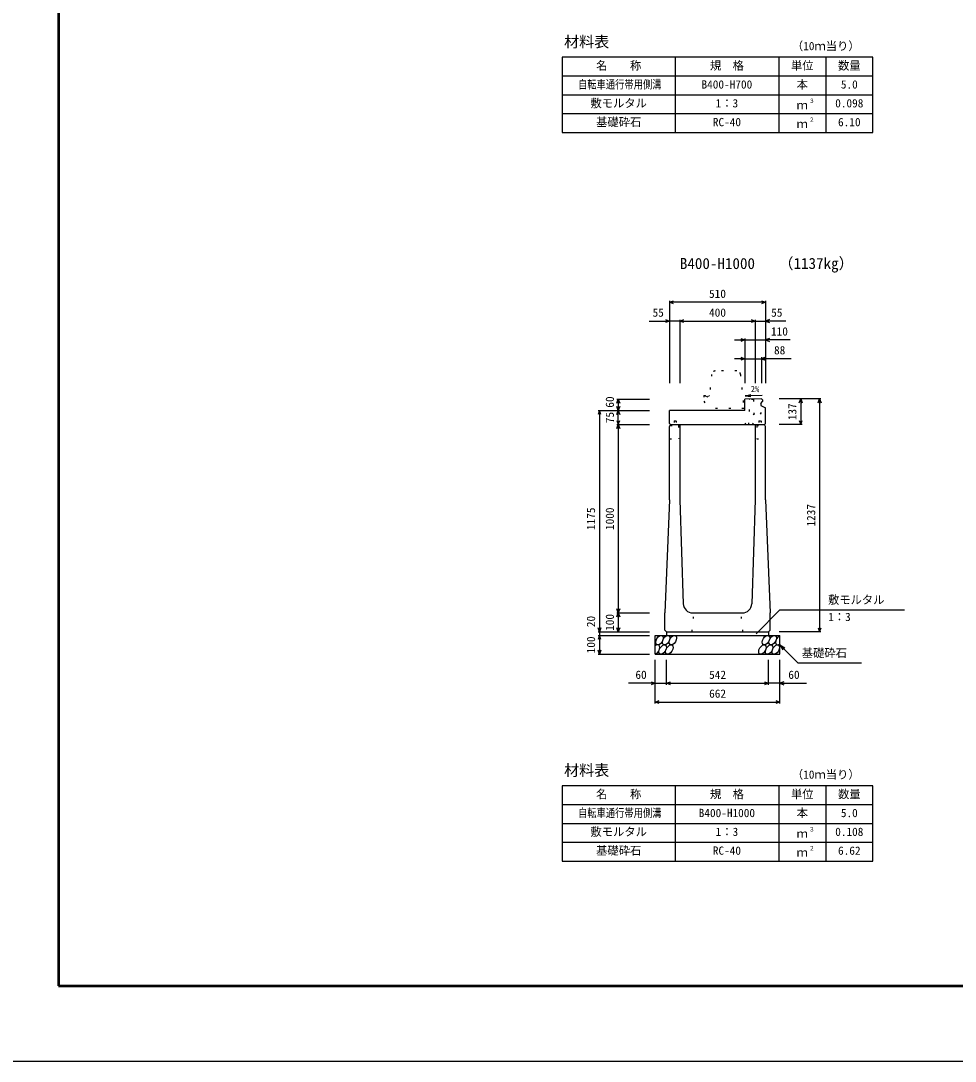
# Model space of a CAD drawing. Units: millimetres, scale not verified. Extents: x -12600 to 12600, y -5940 to 5940.
# Drawn here: x -4000 to 962, y -5940 to -413 of the extents above; entities that cross this region are included whole.
import ezdxf
from ezdxf.enums import TextEntityAlignment as Align

# ---------------------------------------------------------------- set-up
doc = ezdxf.new("R2010")
doc.units = ezdxf.units.MM
doc.header["$LTSCALE"] = 40
doc.linetypes.add('DOTTED', pattern=[1.75, 0.25, -1.5])
for name, color, linetype, lineweight in [('0-0_DIM', 7, 'Continuous', 25), ('0-1_Defpoints', 5, 'Continuous', 25), ('0-2_HATCH', 6, 'Continuous', 25), ('0-3_HYO', 3, 'Continuous', 25), ('0-4_HYO2', 4, 'Continuous', 25), ('0-5_OUTLINE', 3, 'Continuous', 25), ('0-6_OUTLINE2', 4, 'DOTTED', 25), ('0-7_TXT', 7, 'Continuous', 25), ('0-8_WAKU', 3, 'Continuous', 25)]:
    doc.layers.add(name, color=color, linetype=linetype, lineweight=lineweight)
doc.styles.add('ＭＳ ゴシック', font='')
doc.styles.get('ＭＳ ゴシック').set_extended_font_data('MS Gothic')

msp = doc.modelspace()

# ---------------------------------------------------------------- linework, layer by layer
at = {"layer": '0-0_DIM'}
for p, q in [((-555, -1901.04), (-555, -2338.54)), ((-45, -1908.54), (-555, -1908.54)), ((-45, -1901.04), (-45, -2338.54)), ((-663.38, -2008.54), (-555, -2008.54)), ((-500, -2008.54), (-555, -2008.54)), ((-500, -2001.04), (-500, -2338.54)), ((-500, -2008.54), (-100, -2008.54)), ((-100, -2001.04), (-100, -2338.54)), ((-100, -2008.54), (-45, -2008.54)), ((63.38, -2008.54), (-45, -2008.54)), ((-210, -2108.54), (-155, -2108.54)), ((-155, -2101.04), (-155, -2338.54)), ((-155, -2108.54), (-45, -2108.54)), ((86.52, -2108.54), (-45, -2108.54)), ((-155, -2208.54), (-210, -2208.54)), ((-155, -2208.54), (-67, -2208.54)), ((-67, -2201.04), (-67, -2338.54)), ((91.78, -2208.54), (-67, -2208.54)), ((-834.5, -2423.54), (-662, -2423.54)), ((-827, -2423.54), (-827, -2483.54)), ((249.5, -2421.54), (27, -2421.54)), ((142, -2421.54), (142, -2558.54)), ((242, -2421.54), (242, -3658.54)), ((-934.5, -2483.54), (-662, -2483.54)), ((-927, -2483.54), (-927, -3658.54)), ((-827, -2558.54), (-827, -2483.54)), ((-834.5, -2558.54), (-662, -2558.54)), ((-827, -2558.54), (-827, -3558.54)), ((149.5, -2558.54), (27, -2558.54)), ((-834.5, -3558.54), (-662, -3558.54)), ((-827, -3558.54), (-827, -3658.54)), ((-95.23, -3669.35), (31, -3543.11)), ((31, -3543.11), (692.46, -3543.11)), ((-934.5, -3658.54), (-662, -3658.54)), ((-934.5, -3678.54), (-662, -3678.54)), ((-927, -3658.54), (-927, -3678.54)), ((-927, -3678.54), (-927, -3778.54)), ((249.5, -3658.54), (27, -3658.54)), ((31, -3728.54), (126.76, -3824.29)), ((31, -3728.54), (56.98, -3743.54)), ((31, -3728.54), (46, -3754.52)), ((-934.5, -3778.54), (-662, -3778.54)), ((-631, -4039.9), (-631, -3808.54)), ((-571, -3939.9), (-571, -3808.54)), ((-29, -3939.9), (-29, -3808.54)), ((31, -4039.9), (31, -3808.54)), ((126.76, -3824.29), (464.31, -3824.29)), ((-631, -3932.4), (-772.79, -3932.4)), ((-631, -3932.4), (-571, -3932.4)), ((-571, -3932.4), (-29, -3932.4)), ((31, -3932.4), (-29, -3932.4)), ((31, -3932.4), (172.79, -3932.4)), ((-631, -4032.4), (31, -4032.4))]:
    msp.add_line(p, q, dxfattribs=at)
for points in [[(-533.86, -1916.23), (-555, -1908.54), (-533.86, -1900.84)], [(-66.14, -1900.84), (-45, -1908.54), (-66.14, -1916.23)], [(-576.14, -2000.84), (-555, -2008.54), (-576.14, -2016.23)], [(-478.86, -2016.23), (-500, -2008.54), (-478.86, -2000.84)], [(-121.14, -2000.84), (-100, -2008.54), (-121.14, -2016.23)], [(-23.86, -2000.84), (-45, -2008.54), (-23.86, -2016.23)], [(-176.14, -2100.84), (-155, -2108.54), (-176.14, -2116.23)], [(-23.86, -2100.84), (-45, -2108.54), (-23.86, -2116.23)], [(-176.14, -2200.84), (-155, -2208.54), (-176.14, -2216.23)], [(-45.86, -2200.84), (-67, -2208.54), (-45.86, -2216.23)], [(-834.7, -2444.68), (-827, -2423.54), (-819.3, -2444.68)], [(134.3, -2442.68), (142, -2421.54), (149.7, -2442.68)], [(234.3, -2442.68), (242, -2421.54), (249.7, -2442.68)], [(-919.3, -2504.68), (-927, -2483.54), (-934.7, -2504.68)], [(-819.3, -2462.39), (-827, -2483.54), (-834.7, -2462.39)], [(-834.7, -2504.68), (-827, -2483.54), (-819.3, -2504.68)], [(-834.7, -2537.39), (-827, -2558.54), (-819.3, -2537.39)], [(134.3, -2537.39), (142, -2558.54), (149.7, -2537.39)], [(-834.7, -2579.68), (-827, -2558.54), (-819.3, -2579.68)], [(-819.3, -3537.39), (-827, -3558.54), (-834.7, -3537.39)], [(-834.7, -3579.68), (-827, -3558.54), (-819.3, -3579.68)], [(-919.3, -3637.39), (-927, -3658.54), (-934.7, -3637.39)], [(-819.3, -3637.39), (-827, -3658.54), (-834.7, -3637.39)], [(234.3, -3637.39), (242, -3658.54), (249.7, -3637.39)], [(-919.3, -3699.68), (-927, -3678.54), (-934.7, -3699.68)], [(-919.3, -3757.39), (-927, -3778.54), (-934.7, -3757.39)], [(-652.14, -3924.71), (-631, -3932.4), (-652.14, -3940.1)], [(-549.86, -3940.1), (-571, -3932.4), (-549.86, -3924.71)], [(-50.14, -3924.71), (-29, -3932.4), (-50.14, -3940.1)], [(52.14, -3924.71), (31, -3932.4), (52.14, -3940.1)], [(-609.86, -4040.1), (-631, -4032.4), (-609.86, -4024.71)], [(9.86, -4024.71), (31, -4032.4), (9.86, -4040.1)]]:
    msp.add_lwpolyline(points, dxfattribs=at)
at = {"layer": '0-1_Defpoints'}
msp.add_lwpolyline([(-4200, -5940), (12600, -5940), (12600, 5940), (-4200, 5940)], close=True, dxfattribs=at)
at = {"layer": '0-2_HATCH'}
for centre in [(-608.11, -3703.54), (-572.63, -3703.54), (-537.16, -3703.54), (-42.95, -3703.54), (-7.48, -3703.54), (-591.23, -3753.54), (-555.75, -3753.54), (-61.55, -3753.54), (-26.07, -3753.54), (9.41, -3753.54)]:
    msp.add_ellipse(centre, major_axis=(14.54, 23.54), ratio=0.5792, dxfattribs=at)
for centre, start_param, end_param in [((28, -3703.54), 0.6666252, 4.1103269), ((-626.7, -3753.54), 3.7419964, 7.318141)]:
    msp.add_ellipse(centre, major_axis=(14.54, 23.54), ratio=0.5792, start_param=start_param, end_param=end_param, dxfattribs=at)
at = {"layer": '0-3_HYO'}
for p, q in [((-525, -606.64), (-525, -1006.64)), ((25, -606.64), (25, -1006.64)), ((275, -606.64), (275, -1006.64)), ((-1125, -706.64), (525, -706.64)), ((-525, -4476.64), (-525, -4876.64)), ((25, -4476.64), (25, -4876.64)), ((275, -4476.64), (275, -4876.64)), ((-1125, -4576.64), (525, -4576.64))]:
    msp.add_line(p, q, dxfattribs=at)
for points in [[(-1125, -1006.64), (525, -1006.64), (525, -606.64), (-1125, -606.64)], [(-1125, -4876.64), (525, -4876.64), (525, -4476.64), (-1125, -4476.64)]]:
    msp.add_lwpolyline(points, close=True, dxfattribs=at)
at = {"layer": '0-4_HYO2'}
for p, q in [((-1125, -806.64), (525, -806.64)), ((-1125, -906.64), (525, -906.64)), ((-1125, -4676.64), (525, -4676.64)), ((-1125, -4776.64), (525, -4776.64))]:
    msp.add_line(p, q, dxfattribs=at)
at = {"layer": '0-5_OUTLINE', "linetype": 'DOTTED'}
for p, q in [((-331.81, -2291.59), (-343, -2403.54)), ((-198.1, -2273.54), (-311.9, -2273.54)), ((-178.2, -2291.55), (-160, -2473.54)), ((-373, -2403.54), (-373, -2433.54)), ((-373, -2403.54), (-365, -2403.54)), ((-373, -2433.54), (-350, -2473.54)), ((-160, -2473.54), (-350, -2473.54))]:
    msp.add_line(p, q, dxfattribs=at)
at = {"layer": '0-5_OUTLINE'}
for p, q in [((-66.86, -2421.86), (-155, -2423.54)), ((-155, -2483.54), (-155, -2423.54)), ((-66.86, -2421.86), (-61, -2427.6)), ((-61, -2427.6), (-61, -2436.54)), ((-555, -2552.54), (-555, -2483.54)), ((-155, -2483.54), (-555, -2483.54)), ((-70, -2446.54), (-61, -2436.54)), ((-70, -2446.54), (-70, -2456.54)), ((-70, -2456.54), (-45, -2469.54)), ((-45, -2552.54), (-45, -2469.54)), ((-555, -2552.54), (-549, -2558.54)), ((-555, -2568.54), (-549, -2558.54)), ((-555, -2958.54), (-555, -2568.54)), ((-549, -2558.54), (-51, -2558.54)), ((-500, -2558.54), (-500, -2958.54)), ((-51, -2558.54), (-45, -2552.54)), ((-45, -2568.54), (-51, -2558.54)), ((-45, -2958.54), (-45, -2568.54)), ((-555, -2958.54), (-580, -3558.54)), ((-500, -2958.54), (-481.61, -3510.2)), ((-45, -2958.54), (-20, -3558.54)), ((-580, -3649.54), (-580, -3558.54)), ((-431.64, -3558.54), (-168.36, -3558.54)), ((-20, -3649.54), (-20, -3558.54)), ((-631, -3678.54), (31, -3678.54)), ((-631, -3778.54), (-631, -3678.54)), ((-571, -3658.54), (-580, -3649.54)), ((-571, -3658.54), (-571, -3678.54)), ((-29, -3658.54), (-29, -3678.54)), ((31, -3778.54), (31, -3678.54)), ((-631, -3778.54), (31, -3778.54))]:
    msp.add_line(p, q, dxfattribs=at)
at = {"layer": '0-5_OUTLINE', "linetype": 'DOTTED'}
msp.add_lwpolyline([(-365, -2403.54), (-355, -2413.54), (-345, -2403.54), (-343, -2403.54)], dxfattribs=at)
at = {"layer": '0-5_OUTLINE'}
for points in [[(-100, -2558.54), (-100, -2958.54), (-118.39, -3510.2)], [(-571, -3658.54), (-29, -3658.54), (-20, -3649.54)]]:
    msp.add_lwpolyline(points, dxfattribs=at)
at = {"layer": '0-5_OUTLINE', "linetype": 'DOTTED'}
for centre, start, end in [((-311.9, -2293.54), 90, 174.40835), ((-198.1, -2293.54), 4.08463, 90)]:
    msp.add_arc(centre, 20, start, end, dxfattribs=at)
at = {"layer": '0-5_OUTLINE'}
for centre, start, end in [((-431.64, -3508.54), 181.90915, 270), ((-168.36, -3508.54), 270, 358.09085)]:
    msp.add_arc(centre, 50, start, end, dxfattribs=at)
at = {"layer": '0-6_OUTLINE2'}
for p, q in [((-134.4, -2558.54), (-127.89, -2425.63)), ((-127.89, -2425.63), (-130.72, -2423.04)), ((-109.72, -2425.41), (-127.89, -2425.63)), ((-109.72, -2425.44), (-107.12, -2422.62)), ((-109.72, -2425.44), (-103.2, -2558.54)), ((-156.39, -2558.54), (-67.22, -2457.98)), ((-114.85, -2558.54), (-46.21, -2468.91)), ((-531, -2538.04), (-519, -2538.04)), ((-531, -2538.04), (-531, -2563.04)), ((-519, -2538.04), (-519, -2563.04)), ((-81, -2538.04), (-69, -2538.04)), ((-81, -2538.04), (-81, -2563.04)), ((-69, -2538.04), (-69, -2563.04)), ((-551.7, -2563.04), (-508, -2563.04)), ((-508, -2563.04), (-508, -2633.54)), ((-92, -2563.04), (-48.3, -2563.04)), ((-92, -2563.04), (-92, -2633.54)), ((-555, -2633.54), (-508, -2633.54)), ((-92, -2633.54), (-45, -2633.54)), ((-435, -3658.54), (-425, -3558.54)), ((-165, -3658.54), (-175, -3558.54))]:
    msp.add_line(p, q, dxfattribs=at)
at = {"layer": '0-7_TXT'}
msp.add_line((-152.94, -2405.03), (-123.3, -2409.67), dxfattribs=at)
msp.add_lwpolyline([(-62.52, -2403.3), (-152.94, -2405.03), (-123.5, -2399.26)], dxfattribs=at)
at = {"layer": '0-8_WAKU', "lineweight": 50}
msp.add_lwpolyline([(-3800, -5540), (12200, -5540), (12200, 5540), (-3800, 5540)], close=True, dxfattribs=at)

# ---------------------------------------------------------------- texts
at = {"layer": '0-0_DIM', "style": 'ＭＳ ゴシック'}
for s, p in [('510', (-345, -1898.54)), ('55', (-644.84, -1998.54)), ('400', (-345, -1998.54)), ('55', (-15.16, -1998.54)), ('110', (-15.98, -2098.54)), ('88', (0.19, -2198.54)), ('敷モルタル', (286.6, -3524.38)), ('1：3', (287.6, -3615.07)), ('基礎砕石', (147.32, -3807.12)), ('60', (-736, -3922.4)), ('542', (-344.47, -3922.4)), ('60', (76, -3922.4)), ('662', (-344.47, -4022.4))]:
    msp.add_text(s, height=43.99, dxfattribs=at).set_placement(p, align=Align.BOTTOM_LEFT)
for s, p in [('60', (-837, -2468.54)), ('137', (132, -2535.04)), ('75', (-837, -2551.04)), ('1237', (232, -3100.04)), ('1175', (-937, -3118.54)), ('1000', (-837, -3118.54)), ('20', (-937, -3634.22)), ('100', (-837, -3654.07)), ('100', (-937, -3773.54))]:
    msp.add_text(s, height=43.99, rotation=90, dxfattribs=at).set_placement(p, align=Align.BOTTOM_LEFT)
at = {"layer": '0-7_TXT', "style": 'ＭＳ ゴシック'}
for s, height, p in [('材料表', 58.65, (-1115, -571.64)), ('（10ｍ当り）', 43.99, (95, -582.64)), ('名\u3000\u3000称', 43.99, (-945, -686.64)), ('規\u3000格', 43.99, (-340, -686.64)), ('単位', 43.99, (90, -686.64)), ('数量', 43.99, (340, -686.64)), ('B400-H700', 43.99, (-385, -786.64)), ('本', 43.99, (120, -786.64)), ('5.0', 43.99, (355, -786.64)), ('敷モルタル', 43.99, (-975, -886.64)), ('３', 21.99, (185.54, -856.27)), ('1：3', 43.99, (-310, -886.64)), ('ｍ', 43.99, (120, -896.64)), ('0.098', 43.99, (325, -886.64)), ('基礎砕石', 43.99, (-945, -986.64)), ('RC-40', 43.99, (-325, -986.64)), ('２', 21.99, (185.54, -956.27)), ('6.10', 43.99, (340, -986.64)), ('ｍ', 43.99, (120, -996.64)), ('B400-H1000', 58.65, (-500, -1749.56)), ('（1137kg）', 58.65, (23.7, -1749.16)), ('2%', 32.99, (-123.37, -2395.69)), ('材料表', 58.65, (-1115, -4441.64)), ('（10ｍ当り）', 43.99, (95, -4452.64)), ('名\u3000\u3000称', 43.99, (-945, -4556.64)), ('規\u3000格', 43.99, (-340, -4556.64)), ('単位', 43.99, (90, -4556.64)), ('数量', 43.99, (340, -4556.64)), ('B400-H1000', 43.99, (-400, -4656.64)), ('本', 43.99, (120, -4656.64)), ('5.0', 43.99, (355, -4656.64)), ('敷モルタル', 43.99, (-975, -4756.64)), ('３', 21.99, (185.54, -4726.27)), ('1：3', 43.99, (-310, -4756.64)), ('ｍ', 43.99, (120, -4766.64)), ('0.108', 43.99, (325, -4756.64)), ('基礎砕石', 43.99, (-945, -4856.64)), ('RC-40', 43.99, (-325, -4856.64)), ('２', 21.99, (185.54, -4826.27)), ('6.62', 43.99, (340, -4856.64)), ('ｍ', 43.99, (120, -4866.64))]:
    msp.add_text(s, height=height, dxfattribs=at).set_placement(p, align=Align.BOTTOM_LEFT)
at = {"layer": '0-7_TXT', "style": 'ＭＳ ゴシック', "width": 0.8}
for p in [(-1041, -786.64), (-1041, -4656.64)]:
    msp.add_text('自転車通行帯用側溝', height=43.99, dxfattribs=at).set_placement(p, align=Align.BOTTOM_LEFT)

doc.saveas('drawing.dxf')
